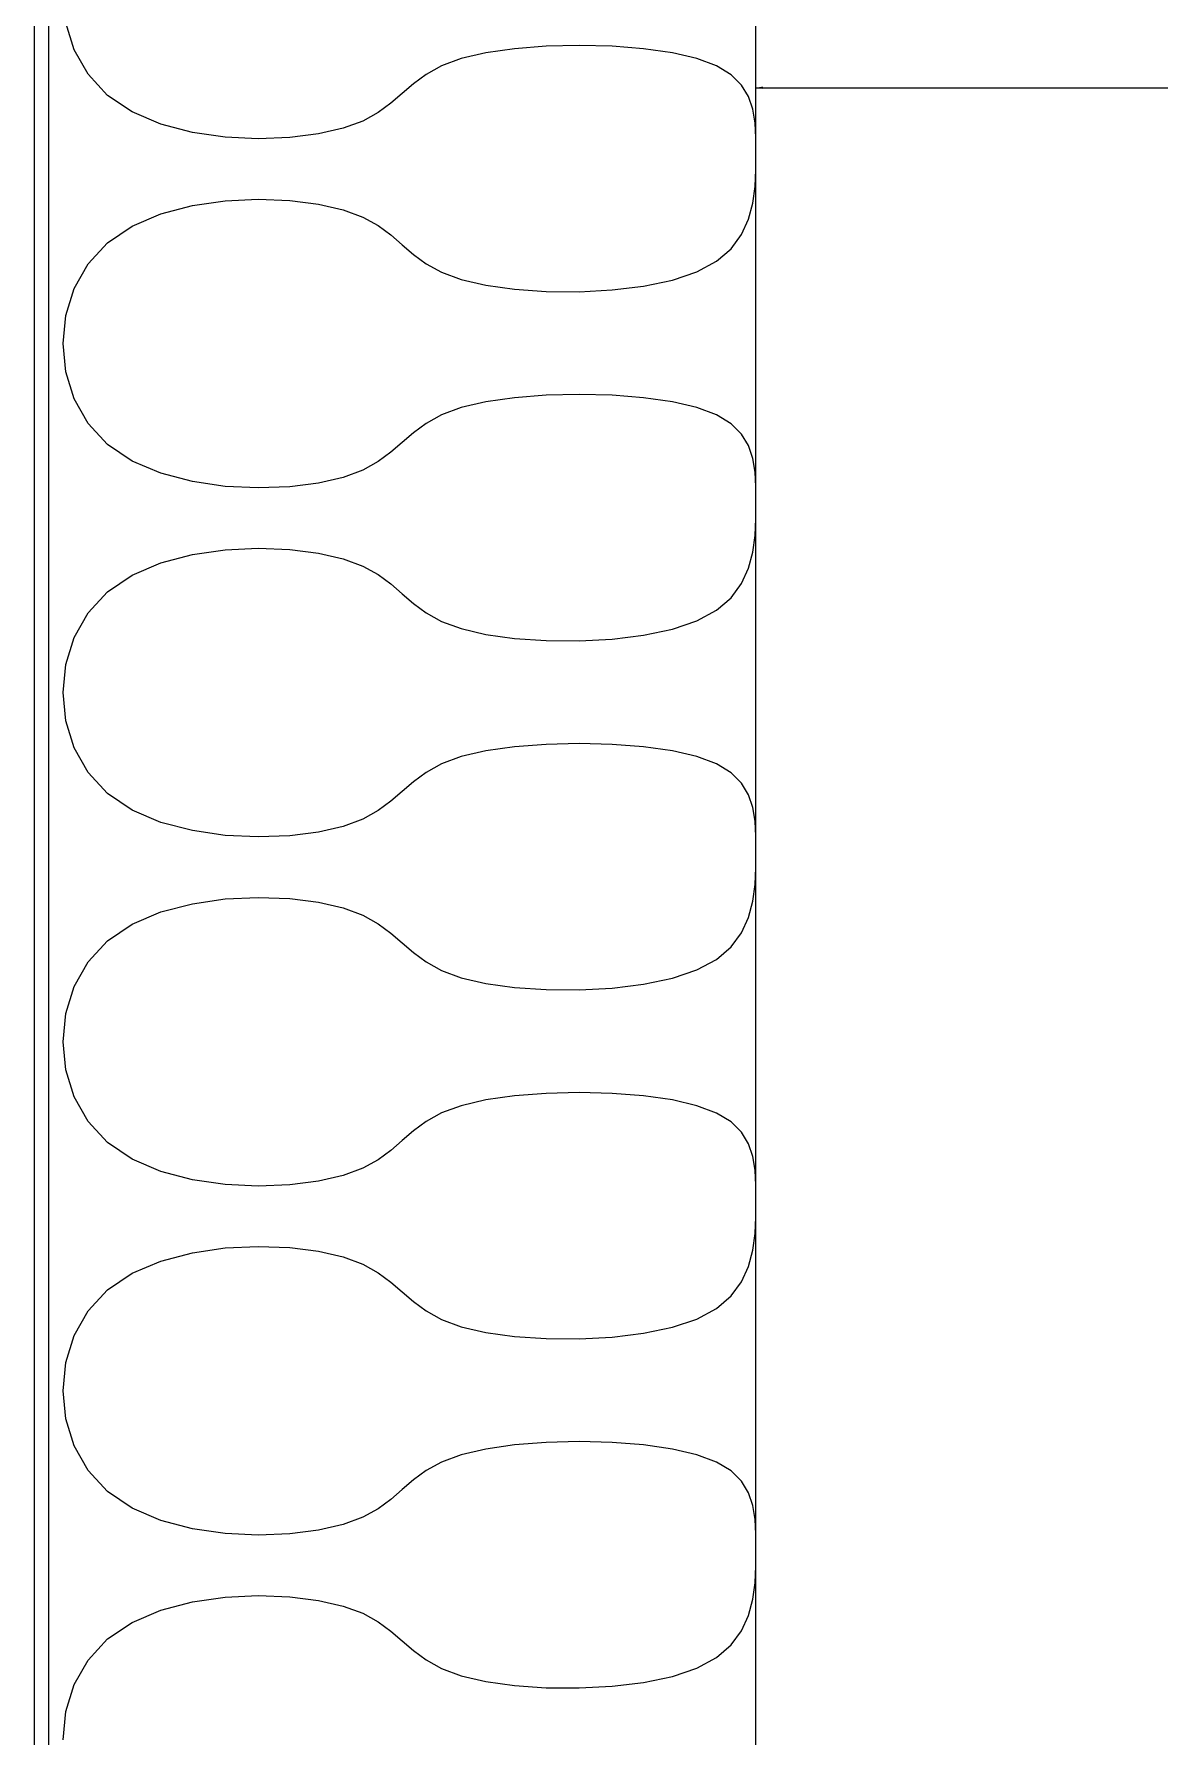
# Model space of a CAD drawing. Header units: millimetres. Extents: x -95178 to 274693, y -2232 to 263302.
# Drawn here: x 128616 to 129087, y 215465 to 216178 of the extents above; entities that cross this region are included whole.
import ezdxf

# ---------------------------------------------------------------- set-up
doc = ezdxf.new("R2010")
doc.units = ezdxf.units.MM
doc.layers.add('HATCH', color=9, linetype='Continuous')
doc.styles.add('ROMANS', font='romans.shx', dxfattribs={"width": 0.8})
doc.styles.add('view', font='romans.shx', dxfattribs={"width": 0.85})
doc.dimstyles.new('view', dxfattribs={"dimtxt": 2, "dimasz": 2, "dimexe": 1, "dimexo": 1, "dimgap": 1, "dimtad": 1, "dimdec": 0, "dimlfac": -1, "dimzin": 0, "dimdsep": 46, "dimtxsty": 'view', "dimcen": 2.5, "dimdle": 1.25, "dimclrd": 15, "dimclre": 15, "dimclrt": 3, "dimadec": 0, "dimazin": 0, "dimtfac": 0.9, "dimtdec": 0, "dimtofl": 0, "dimtmove": 2, "dimatfit": 0, "dimfxl": 1, "dimtolj": 1, "dimtzin": 0, "dimarcsym": 0})

msp = doc.modelspace()

# ---------------------------------------------------------------- linework, layer by layer
at = {"color": 4}
for p, q in [((128918.474, 212032.819, 0), (128918.474, 216864.819, 0)), ((128616.474, 216562.819, 0), (128616.474, 212334.819, 0))]:
    msp.add_line(p, q, dxfattribs=at)
at = {"color": 31}
msp.add_line((128622.474, 216568.819, 0), (128622.474, 212328.819, 0), dxfattribs=at)
at = {"layer": 'HATCH'}
for p, q in [((128633.265, 216171.211, 0), (128629.796, 216182.497, 0)), ((128639.046, 216160.913, 0), (128633.265, 216171.211, 0)), ((128805.45, 216169.904, 0), (128795.14, 216167.509, 0)), ((128817.494, 216171.615, 0), (128805.45, 216169.904, 0)), ((128830.695, 216172.641, 0), (128817.494, 216171.615, 0)), ((128844.474, 216172.984, 0), (128830.695, 216172.641, 0)), ((128858.252, 216172.641, 0), (128844.474, 216172.984, 0)), ((128871.453, 216171.615, 0), (128858.252, 216172.641, 0)), ((128883.497, 216169.904, 0), (128871.453, 216171.615, 0)), ((128893.807, 216167.509, 0), (128883.497, 216169.904, 0)), ((128786.95, 216164.457, 0), (128780.494, 216160.893, 0)), ((128795.14, 216167.509, 0), (128786.95, 216164.457, 0)), ((128901.949, 216164.437, 0), (128893.807, 216167.509, 0)), ((128908.067, 216160.728, 0), (128901.949, 216164.437, 0)), ((128647.14, 216152.098, 0), (128639.046, 216160.913, 0)), ((128775.195, 216156.986, 0), (128770.474, 216152.909, 0)), ((128780.494, 216160.893, 0), (128775.195, 216156.986, 0)), ((128912.451, 216156.43, 0), (128908.067, 216160.728, 0)), ((128915.39, 216151.591, 0), (128912.451, 216156.43, 0)), ((128657.45, 216145.151, 0), (128647.14, 216152.098, 0)), ((128765.752, 216148.831, 0), (128760.453, 216144.924, 0)), ((128770.474, 216152.909, 0), (128765.752, 216148.831, 0)), ((128917.173, 216146.256, 0), (128915.39, 216151.591, 0)), ((128669.494, 216140.02, 0), (128657.45, 216145.151, 0)), ((128753.997, 216141.36, 0), (128745.807, 216138.309, 0)), ((128760.453, 216144.924, 0), (128753.997, 216141.36, 0)), ((128918.088, 216140.476, 0), (128917.173, 216146.256, 0)), ((128918.425, 216134.296, 0), (128918.088, 216140.476, 0)), ((128682.695, 216136.542, 0), (128669.494, 216140.02, 0)), ((128696.474, 216134.557, 0), (128682.695, 216136.542, 0)), ((128710.252, 216133.903, 0), (128696.474, 216134.557, 0)), ((128723.453, 216134.418, 0), (128710.252, 216133.903, 0)), ((128735.497, 216135.94, 0), (128723.453, 216134.418, 0)), ((128745.807, 216138.309, 0), (128735.497, 216135.94, 0)), ((128918.474, 216127.764, 0), (128918.425, 216134.296, 0)), ((128918.425, 216120.947, 0), (128918.474, 216127.764, 0)), ((128918.088, 216113.987, 0), (128918.425, 216120.947, 0)), ((128917.173, 216107.047, 0), (128918.088, 216113.987, 0)), ((128669.494, 216102.528, 0), (128682.695, 216106.006, 0)), ((128682.695, 216106.006, 0), (128696.474, 216107.991, 0)), ((128696.474, 216107.991, 0), (128710.252, 216108.645, 0)), ((128710.252, 216108.645, 0), (128723.453, 216108.13, 0)), ((128723.453, 216108.13, 0), (128735.497, 216106.608, 0)), ((128735.497, 216106.608, 0), (128745.807, 216104.24, 0)), ((128915.39, 216100.287, 0), (128917.173, 216107.047, 0)), ((128647.14, 216090.45, 0), (128657.45, 216097.397, 0)), ((128657.45, 216097.397, 0), (128669.494, 216102.528, 0)), ((128745.807, 216104.24, 0), (128753.997, 216101.188, 0)), ((128753.997, 216101.188, 0), (128760.453, 216097.624, 0)), ((128760.453, 216097.624, 0), (128765.752, 216093.717, 0)), ((128912.451, 216093.869, 0), (128915.39, 216100.287, 0)), ((128639.046, 216081.635, 0), (128647.14, 216090.45, 0)), ((128765.752, 216093.717, 0), (128770.474, 216089.64, 0)), ((128908.067, 216087.955, 0), (128912.451, 216093.869, 0)), ((128770.474, 216089.64, 0), (128775.195, 216085.562, 0)), ((128775.195, 216085.562, 0), (128780.494, 216081.655, 0)), ((128901.949, 216082.706, 0), (128908.067, 216087.955, 0)), ((128633.265, 216071.337, 0), (128639.046, 216081.635, 0)), ((128780.494, 216081.655, 0), (128786.95, 216078.091, 0)), ((128786.95, 216078.091, 0), (128795.14, 216075.04, 0)), ((128883.497, 216074.818, 0), (128893.807, 216078.284, 0)), ((128893.807, 216078.284, 0), (128901.949, 216082.706, 0)), ((128629.796, 216060.051, 0), (128633.265, 216071.337, 0)), ((128795.14, 216075.04, 0), (128805.45, 216072.651, 0)), ((128805.45, 216072.651, 0), (128817.494, 216070.984, 0)), ((128817.494, 216070.984, 0), (128830.695, 216070.078, 0)), ((128830.695, 216070.078, 0), (128844.474, 216069.97, 0)), ((128844.474, 216069.97, 0), (128858.252, 216070.699, 0)), ((128858.252, 216070.699, 0), (128871.453, 216072.302, 0)), ((128871.453, 216072.302, 0), (128883.497, 216074.818, 0)), ((128628.64, 216048.27, 0), (128629.796, 216060.051, 0)), ((128629.796, 216036.49, 0), (128628.64, 216048.27, 0)), ((128633.265, 216025.204, 0), (128629.796, 216036.49, 0)), ((128830.695, 216026.634, 0), (128817.494, 216025.608, 0)), ((128844.474, 216026.976, 0), (128830.695, 216026.634, 0)), ((128858.252, 216026.634, 0), (128844.474, 216026.976, 0)), ((128871.453, 216025.608, 0), (128858.252, 216026.634, 0)), ((128639.046, 216014.906, 0), (128633.265, 216025.204, 0)), ((128795.14, 216021.501, 0), (128786.95, 216018.45, 0)), ((128805.45, 216023.897, 0), (128795.14, 216021.501, 0)), ((128817.494, 216025.608, 0), (128805.45, 216023.897, 0)), ((128883.497, 216023.897, 0), (128871.453, 216025.608, 0)), ((128893.807, 216021.501, 0), (128883.497, 216023.897, 0)), ((128901.949, 216018.43, 0), (128893.807, 216021.501, 0)), ((128647.14, 216006.091, 0), (128639.046, 216014.906, 0)), ((128780.494, 216014.886, 0), (128775.195, 216010.979, 0)), ((128786.95, 216018.45, 0), (128780.494, 216014.886, 0)), ((128908.067, 216014.721, 0), (128901.949, 216018.43, 0)), ((128912.451, 216010.423, 0), (128908.067, 216014.721, 0)), ((128657.45, 215999.144, 0), (128647.14, 216006.091, 0)), ((128770.474, 216006.901, 0), (128765.752, 216002.824, 0)), ((128775.195, 216010.979, 0), (128770.474, 216006.901, 0)), ((128915.39, 216005.583, 0), (128912.451, 216010.423, 0)), ((128917.173, 216000.249, 0), (128915.39, 216005.583, 0)), ((128669.494, 215994.013, 0), (128657.45, 215999.144, 0)), ((128760.453, 215998.917, 0), (128753.997, 215995.353, 0)), ((128765.752, 216002.824, 0), (128760.453, 215998.917, 0)), ((128918.088, 215994.468, 0), (128917.173, 216000.249, 0)), ((128682.695, 215990.535, 0), (128669.494, 215994.013, 0)), ((128696.474, 215988.55, 0), (128682.695, 215990.535, 0)), ((128745.807, 215992.301, 0), (128735.497, 215989.933, 0)), ((128753.997, 215995.353, 0), (128745.807, 215992.301, 0)), ((128918.425, 215988.288, 0), (128918.088, 215994.468, 0)), ((128710.252, 215987.896, 0), (128696.474, 215988.55, 0)), ((128723.453, 215988.411, 0), (128710.252, 215987.896, 0)), ((128735.497, 215989.933, 0), (128723.453, 215988.411, 0)), ((128918.474, 215981.756, 0), (128918.425, 215988.288, 0)), ((128918.425, 215974.939, 0), (128918.474, 215981.756, 0)), ((128918.088, 215967.98, 0), (128918.425, 215974.939, 0)), ((128682.695, 215959.998, 0), (128696.474, 215961.984, 0)), ((128696.474, 215961.984, 0), (128710.252, 215962.638, 0)), ((128710.252, 215962.638, 0), (128723.453, 215962.123, 0)), ((128723.453, 215962.123, 0), (128735.497, 215960.601, 0)), ((128917.173, 215961.039, 0), (128918.088, 215967.98, 0)), ((128657.45, 215951.39, 0), (128669.494, 215956.521, 0)), ((128669.494, 215956.521, 0), (128682.695, 215959.998, 0)), ((128735.497, 215960.601, 0), (128745.807, 215958.232, 0)), ((128745.807, 215958.232, 0), (128753.997, 215955.181, 0)), ((128753.997, 215955.181, 0), (128760.453, 215951.617, 0)), ((128915.39, 215954.279, 0), (128917.173, 215961.039, 0)), ((128647.14, 215944.443, 0), (128657.45, 215951.39, 0)), ((128760.453, 215951.617, 0), (128765.752, 215947.71, 0)), ((128908.067, 215941.947, 0), (128912.451, 215947.861, 0)), ((128912.451, 215947.861, 0), (128915.39, 215954.279, 0)), ((128639.046, 215935.628, 0), (128647.14, 215944.443, 0)), ((128765.752, 215947.71, 0), (128770.474, 215943.632, 0)), ((128770.474, 215943.632, 0), (128775.195, 215939.554, 0)), ((128901.949, 215936.699, 0), (128908.067, 215941.947, 0)), ((128633.265, 215925.33, 0), (128639.046, 215935.628, 0)), ((128775.195, 215939.554, 0), (128780.494, 215935.648, 0)), ((128780.494, 215935.648, 0), (128786.95, 215932.083, 0)), ((128893.807, 215932.277, 0), (128901.949, 215936.699, 0)), ((128786.95, 215932.083, 0), (128795.14, 215929.032, 0)), ((128795.14, 215929.032, 0), (128805.45, 215926.643, 0)), ((128805.45, 215926.643, 0), (128817.494, 215924.977, 0)), ((128871.453, 215926.295, 0), (128883.497, 215928.811, 0)), ((128883.497, 215928.811, 0), (128893.807, 215932.277, 0)), ((128629.796, 215914.044, 0), (128633.265, 215925.33, 0)), ((128817.494, 215924.977, 0), (128830.695, 215924.071, 0)), ((128830.695, 215924.071, 0), (128844.474, 215923.963, 0)), ((128844.474, 215923.963, 0), (128858.252, 215924.692, 0)), ((128858.252, 215924.692, 0), (128871.453, 215926.295, 0)), ((128628.64, 215902.263, 0), (128629.796, 215914.044, 0)), ((128629.796, 215890.483, 0), (128628.64, 215902.263, 0)), ((128633.265, 215879.196, 0), (128629.796, 215890.483, 0)), ((128639.046, 215868.899, 0), (128633.265, 215879.196, 0)), ((128805.45, 215877.889, 0), (128795.14, 215875.494, 0)), ((128817.494, 215879.6, 0), (128805.45, 215877.889, 0)), ((128830.695, 215880.627, 0), (128817.494, 215879.6, 0)), ((128844.474, 215880.969, 0), (128830.695, 215880.627, 0)), ((128858.252, 215880.627, 0), (128844.474, 215880.969, 0)), ((128871.453, 215879.6, 0), (128858.252, 215880.627, 0)), ((128883.497, 215877.889, 0), (128871.453, 215879.6, 0)), ((128893.807, 215875.494, 0), (128883.497, 215877.889, 0)), ((128786.95, 215872.443, 0), (128780.494, 215868.878, 0)), ((128795.14, 215875.494, 0), (128786.95, 215872.443, 0)), ((128901.949, 215872.422, 0), (128893.807, 215875.494, 0)), ((128908.067, 215868.714, 0), (128901.949, 215872.422, 0)), ((128647.14, 215860.084, 0), (128639.046, 215868.899, 0)), ((128775.195, 215864.972, 0), (128770.474, 215860.894, 0)), ((128780.494, 215868.878, 0), (128775.195, 215864.972, 0)), ((128912.451, 215864.416, 0), (128908.067, 215868.714, 0)), ((128915.39, 215859.576, 0), (128912.451, 215864.416, 0)), ((128657.45, 215853.137, 0), (128647.14, 215860.084, 0)), ((128765.752, 215856.816, 0), (128760.453, 215852.91, 0)), ((128770.474, 215860.894, 0), (128765.752, 215856.816, 0)), ((128917.173, 215854.242, 0), (128915.39, 215859.576, 0)), ((128669.494, 215848.005, 0), (128657.45, 215853.137, 0)), ((128753.997, 215849.345, 0), (128745.807, 215846.294, 0)), ((128760.453, 215852.91, 0), (128753.997, 215849.345, 0)), ((128918.088, 215848.461, 0), (128917.173, 215854.242, 0)), ((128918.425, 215842.281, 0), (128918.088, 215848.461, 0)), ((128682.695, 215844.528, 0), (128669.494, 215848.005, 0)), ((128696.474, 215842.543, 0), (128682.695, 215844.528, 0)), ((128710.252, 215841.888, 0), (128696.474, 215842.543, 0)), ((128723.453, 215842.403, 0), (128710.252, 215841.888, 0)), ((128735.497, 215843.926, 0), (128723.453, 215842.403, 0)), ((128745.807, 215846.294, 0), (128735.497, 215843.926, 0)), ((128918.474, 215835.749, 0), (128918.425, 215842.281, 0)), ((128918.425, 215828.932, 0), (128918.474, 215835.749, 0)), ((128918.088, 215821.973, 0), (128918.425, 215828.932, 0)), ((128917.173, 215815.032, 0), (128918.088, 215821.973, 0)), ((128669.494, 215810.514, 0), (128682.695, 215813.991, 0)), ((128682.695, 215813.991, 0), (128696.474, 215815.976, 0)), ((128696.474, 215815.976, 0), (128710.252, 215816.631, 0)), ((128710.252, 215816.631, 0), (128723.453, 215816.116, 0)), ((128723.453, 215816.116, 0), (128735.497, 215814.593, 0)), ((128735.497, 215814.593, 0), (128745.807, 215812.225, 0)), ((128915.39, 215808.272, 0), (128917.173, 215815.032, 0)), ((128647.14, 215798.435, 0), (128657.45, 215805.382, 0)), ((128657.45, 215805.382, 0), (128669.494, 215810.514, 0)), ((128745.807, 215812.225, 0), (128753.997, 215809.174, 0)), ((128753.997, 215809.174, 0), (128760.453, 215805.609, 0)), ((128760.453, 215805.609, 0), (128765.752, 215801.703, 0)), ((128912.451, 215801.854, 0), (128915.39, 215808.272, 0)), ((128639.046, 215789.62, 0), (128647.14, 215798.435, 0)), ((128765.752, 215801.703, 0), (128770.474, 215797.625, 0)), ((128908.067, 215795.94, 0), (128912.451, 215801.854, 0)), ((128770.474, 215797.625, 0), (128775.195, 215793.547, 0)), ((128775.195, 215793.547, 0), (128780.494, 215789.641, 0)), ((128901.949, 215790.691, 0), (128908.067, 215795.94, 0)), ((128633.265, 215779.323, 0), (128639.046, 215789.62, 0)), ((128780.494, 215789.641, 0), (128786.95, 215786.076, 0)), ((128786.95, 215786.076, 0), (128795.14, 215783.025, 0)), ((128883.497, 215782.803, 0), (128893.807, 215786.27, 0)), ((128893.807, 215786.27, 0), (128901.949, 215790.691, 0)), ((128629.796, 215768.036, 0), (128633.265, 215779.323, 0)), ((128795.14, 215783.025, 0), (128805.45, 215780.636, 0)), ((128805.45, 215780.636, 0), (128817.494, 215778.969, 0)), ((128817.494, 215778.969, 0), (128830.695, 215778.063, 0)), ((128830.695, 215778.063, 0), (128844.474, 215777.956, 0)), ((128844.474, 215777.956, 0), (128858.252, 215778.684, 0)), ((128858.252, 215778.684, 0), (128871.453, 215780.288, 0)), ((128871.453, 215780.288, 0), (128883.497, 215782.803, 0)), ((128628.64, 215756.256, 0), (128629.796, 215768.036, 0)), ((128629.796, 215744.475, 0), (128628.64, 215756.256, 0)), ((128633.265, 215733.189, 0), (128629.796, 215744.475, 0)), ((128830.695, 215734.62, 0), (128817.494, 215733.593, 0)), ((128844.474, 215734.962, 0), (128830.695, 215734.62, 0)), ((128858.252, 215734.62, 0), (128844.474, 215734.962, 0)), ((128871.453, 215733.593, 0), (128858.252, 215734.62, 0)), ((128639.046, 215722.891, 0), (128633.265, 215733.189, 0)), ((128795.14, 215729.487, 0), (128786.95, 215726.436, 0)), ((128805.45, 215731.882, 0), (128795.14, 215729.487, 0)), ((128817.494, 215733.593, 0), (128805.45, 215731.882, 0)), ((128883.497, 215731.882, 0), (128871.453, 215733.593, 0)), ((128893.807, 215729.487, 0), (128883.497, 215731.882, 0)), ((128901.949, 215726.415, 0), (128893.807, 215729.487, 0)), ((128647.14, 215714.076, 0), (128639.046, 215722.891, 0)), ((128780.494, 215722.871, 0), (128775.195, 215718.964, 0)), ((128786.95, 215726.436, 0), (128780.494, 215722.871, 0)), ((128908.067, 215722.706, 0), (128901.949, 215726.415, 0)), ((128912.451, 215718.408, 0), (128908.067, 215722.706, 0)), ((128657.45, 215707.129, 0), (128647.14, 215714.076, 0)), ((128770.474, 215714.887, 0), (128765.752, 215710.809, 0)), ((128775.195, 215718.964, 0), (128770.474, 215714.887, 0)), ((128915.39, 215713.569, 0), (128912.451, 215718.408, 0)), ((128917.173, 215708.235, 0), (128915.39, 215713.569, 0)), ((128669.494, 215701.998, 0), (128657.45, 215707.129, 0)), ((128760.453, 215706.902, 0), (128753.997, 215703.338, 0)), ((128765.752, 215710.809, 0), (128760.453, 215706.902, 0)), ((128918.088, 215702.454, 0), (128917.173, 215708.235, 0)), ((128682.695, 215698.521, 0), (128669.494, 215701.998, 0)), ((128696.474, 215696.535, 0), (128682.695, 215698.521, 0)), ((128745.807, 215700.287, 0), (128735.497, 215697.918, 0)), ((128753.997, 215703.338, 0), (128745.807, 215700.287, 0)), ((128918.425, 215696.274, 0), (128918.088, 215702.454, 0)), ((128710.252, 215695.881, 0), (128696.474, 215696.535, 0)), ((128723.453, 215696.396, 0), (128710.252, 215695.881, 0)), ((128735.497, 215697.918, 0), (128723.453, 215696.396, 0)), ((128918.474, 215689.742, 0), (128918.425, 215696.274, 0)), ((128918.425, 215682.925, 0), (128918.474, 215689.742, 0)), ((128918.088, 215675.965, 0), (128918.425, 215682.925, 0)), ((128682.695, 215667.984, 0), (128696.474, 215669.969, 0)), ((128696.474, 215669.969, 0), (128710.252, 215670.623, 0)), ((128710.252, 215670.623, 0), (128723.453, 215670.108, 0)), ((128723.453, 215670.108, 0), (128735.497, 215668.586, 0)), ((128917.173, 215669.025, 0), (128918.088, 215675.965, 0)), ((128657.45, 215659.375, 0), (128669.494, 215664.506, 0)), ((128669.494, 215664.506, 0), (128682.695, 215667.984, 0)), ((128735.497, 215668.586, 0), (128745.807, 215666.218, 0)), ((128745.807, 215666.218, 0), (128753.997, 215663.166, 0)), ((128753.997, 215663.166, 0), (128760.453, 215659.602, 0)), ((128915.39, 215662.265, 0), (128917.173, 215669.025, 0)), ((128647.14, 215652.428, 0), (128657.45, 215659.375, 0)), ((128760.453, 215659.602, 0), (128765.752, 215655.695, 0)), ((128765.752, 215655.695, 0), (128770.474, 215651.618, 0)), ((128908.067, 215649.933, 0), (128912.451, 215655.847, 0)), ((128912.451, 215655.847, 0), (128915.39, 215662.265, 0)), ((128639.046, 215643.613, 0), (128647.14, 215652.428, 0)), ((128770.474, 215651.618, 0), (128775.195, 215647.54, 0)), ((128901.949, 215644.684, 0), (128908.067, 215649.933, 0)), ((128633.265, 215633.315, 0), (128639.046, 215643.613, 0)), ((128775.195, 215647.54, 0), (128780.494, 215643.633, 0)), ((128780.494, 215643.633, 0), (128786.95, 215640.069, 0)), ((128893.807, 215640.262, 0), (128901.949, 215644.684, 0)), ((128786.95, 215640.069, 0), (128795.14, 215637.018, 0)), ((128795.14, 215637.018, 0), (128805.45, 215634.629, 0)), ((128805.45, 215634.629, 0), (128817.494, 215632.962, 0)), ((128871.453, 215634.28, 0), (128883.497, 215636.796, 0)), ((128883.497, 215636.796, 0), (128893.807, 215640.262, 0)), ((128629.796, 215622.029, 0), (128633.265, 215633.315, 0)), ((128817.494, 215632.962, 0), (128830.695, 215632.056, 0)), ((128830.695, 215632.056, 0), (128844.474, 215631.948, 0)), ((128844.474, 215631.948, 0), (128858.252, 215632.677, 0)), ((128858.252, 215632.677, 0), (128871.453, 215634.28, 0)), ((128628.64, 215610.249, 0), (128629.796, 215622.029, 0)), ((128629.796, 215598.468, 0), (128628.64, 215610.249, 0)), ((128633.265, 215587.182, 0), (128629.796, 215598.468, 0)), ((128639.046, 215576.884, 0), (128633.265, 215587.182, 0)), ((128805.45, 215585.875, 0), (128795.14, 215583.479, 0)), ((128817.494, 215587.586, 0), (128805.45, 215585.875, 0)), ((128830.695, 215588.612, 0), (128817.494, 215587.586, 0)), ((128844.474, 215588.954, 0), (128830.695, 215588.612, 0)), ((128858.252, 215588.612, 0), (128844.474, 215588.954, 0)), ((128871.453, 215587.586, 0), (128858.252, 215588.612, 0)), ((128883.497, 215585.875, 0), (128871.453, 215587.586, 0)), ((128893.807, 215583.479, 0), (128883.497, 215585.875, 0)), ((128786.95, 215580.428, 0), (128780.494, 215576.864, 0)), ((128795.14, 215583.479, 0), (128786.95, 215580.428, 0)), ((128901.949, 215580.408, 0), (128893.807, 215583.479, 0)), ((128908.067, 215576.699, 0), (128901.949, 215580.408, 0)), ((128647.14, 215568.069, 0), (128639.046, 215576.884, 0)), ((128775.195, 215572.957, 0), (128770.474, 215568.879, 0)), ((128780.494, 215576.864, 0), (128775.195, 215572.957, 0)), ((128912.451, 215572.401, 0), (128908.067, 215576.699, 0)), ((128915.39, 215567.561, 0), (128912.451, 215572.401, 0)), ((128657.45, 215561.122, 0), (128647.14, 215568.069, 0)), ((128765.752, 215564.802, 0), (128760.453, 215560.895, 0)), ((128770.474, 215568.879, 0), (128765.752, 215564.802, 0)), ((128917.173, 215562.227, 0), (128915.39, 215567.561, 0)), ((128669.494, 215555.991, 0), (128657.45, 215561.122, 0)), ((128682.695, 215552.513, 0), (128669.494, 215555.991, 0)), ((128753.997, 215557.331, 0), (128745.807, 215554.279, 0)), ((128760.453, 215560.895, 0), (128753.997, 215557.331, 0)), ((128918.088, 215556.446, 0), (128917.173, 215562.227, 0)), ((128918.425, 215550.266, 0), (128918.088, 215556.446, 0)), ((128696.474, 215550.528, 0), (128682.695, 215552.513, 0)), ((128710.252, 215549.874, 0), (128696.474, 215550.528, 0)), ((128723.453, 215550.389, 0), (128710.252, 215549.874, 0)), ((128735.497, 215551.911, 0), (128723.453, 215550.389, 0)), ((128745.807, 215554.279, 0), (128735.497, 215551.911, 0)), ((128918.474, 215543.735, 0), (128918.425, 215550.266, 0)), ((128918.425, 215536.918, 0), (128918.474, 215543.735, 0)), ((128918.088, 215529.958, 0), (128918.425, 215536.918, 0)), ((128917.173, 215523.017, 0), (128918.088, 215529.958, 0)), ((128669.494, 215518.499, 0), (128682.695, 215521.977, 0)), ((128682.695, 215521.977, 0), (128696.474, 215523.962, 0)), ((128696.474, 215523.962, 0), (128710.252, 215524.616, 0)), ((128710.252, 215524.616, 0), (128723.453, 215524.101, 0)), ((128723.453, 215524.101, 0), (128735.497, 215522.579, 0)), ((128735.497, 215522.579, 0), (128745.807, 215520.21, 0)), ((128915.39, 215516.257, 0), (128917.173, 215523.017, 0)), ((128647.14, 215506.421, 0), (128657.45, 215513.368, 0)), ((128657.45, 215513.368, 0), (128669.494, 215518.499, 0)), ((128745.807, 215520.21, 0), (128753.997, 215517.159, 0)), ((128753.997, 215517.159, 0), (128760.453, 215513.595, 0)), ((128760.453, 215513.595, 0), (128765.752, 215509.688, 0)), ((128912.451, 215509.84, 0), (128915.39, 215516.257, 0)), ((128639.046, 215497.606, 0), (128647.14, 215506.421, 0)), ((128765.752, 215509.688, 0), (128770.474, 215505.61, 0)), ((128908.067, 215503.926, 0), (128912.451, 215509.84, 0)), ((128770.474, 215505.61, 0), (128775.195, 215501.533, 0)), ((128775.195, 215501.533, 0), (128780.494, 215497.626, 0)), ((128901.949, 215498.677, 0), (128908.067, 215503.926, 0)), ((128633.265, 215487.308, 0), (128639.046, 215497.606, 0)), ((128780.494, 215497.626, 0), (128786.95, 215494.062, 0)), ((128786.95, 215494.062, 0), (128795.14, 215491.01, 0)), ((128883.497, 215490.789, 0), (128893.807, 215494.255, 0)), ((128893.807, 215494.255, 0), (128901.949, 215498.677, 0)), ((128629.796, 215476.022, 0), (128633.265, 215487.308, 0)), ((128795.14, 215491.01, 0), (128805.45, 215488.621, 0)), ((128805.45, 215488.621, 0), (128817.494, 215486.955, 0)), ((128817.494, 215486.955, 0), (128830.695, 215486.049, 0)), ((128830.695, 215486.049, 0), (128844.474, 215485.941, 0)), ((128844.474, 215485.941, 0), (128858.252, 215486.67, 0)), ((128858.252, 215486.67, 0), (128871.453, 215488.273, 0)), ((128871.453, 215488.273, 0), (128883.497, 215490.789, 0)), ((128628.64, 215464.241, 0), (128629.796, 215476.022, 0))]:
    msp.add_line(p, q, dxfattribs=at)

# ---------------------------------------------------------------- leaders
at = {"color": 15}
msp.add_leader([(128918.474, 216155.287, 0), (130909.97, 216155.287, 0)], dimstyle='view', override={"dimscale": 1.5, "dimtxt": 3, "dimtad": 0, "dimtih": 1, "dimlfac": 1, "dimrnd": 5, "dimtxsty": 'ROMANS', "dimcen": 3, "dimdle": 0, "dimtp": 50, "dimtm": 3, "dimtfac": 1, "dimtdec": 4, "dimtofl": 1}, dxfattribs=at)

doc.saveas('drawing.dxf')
